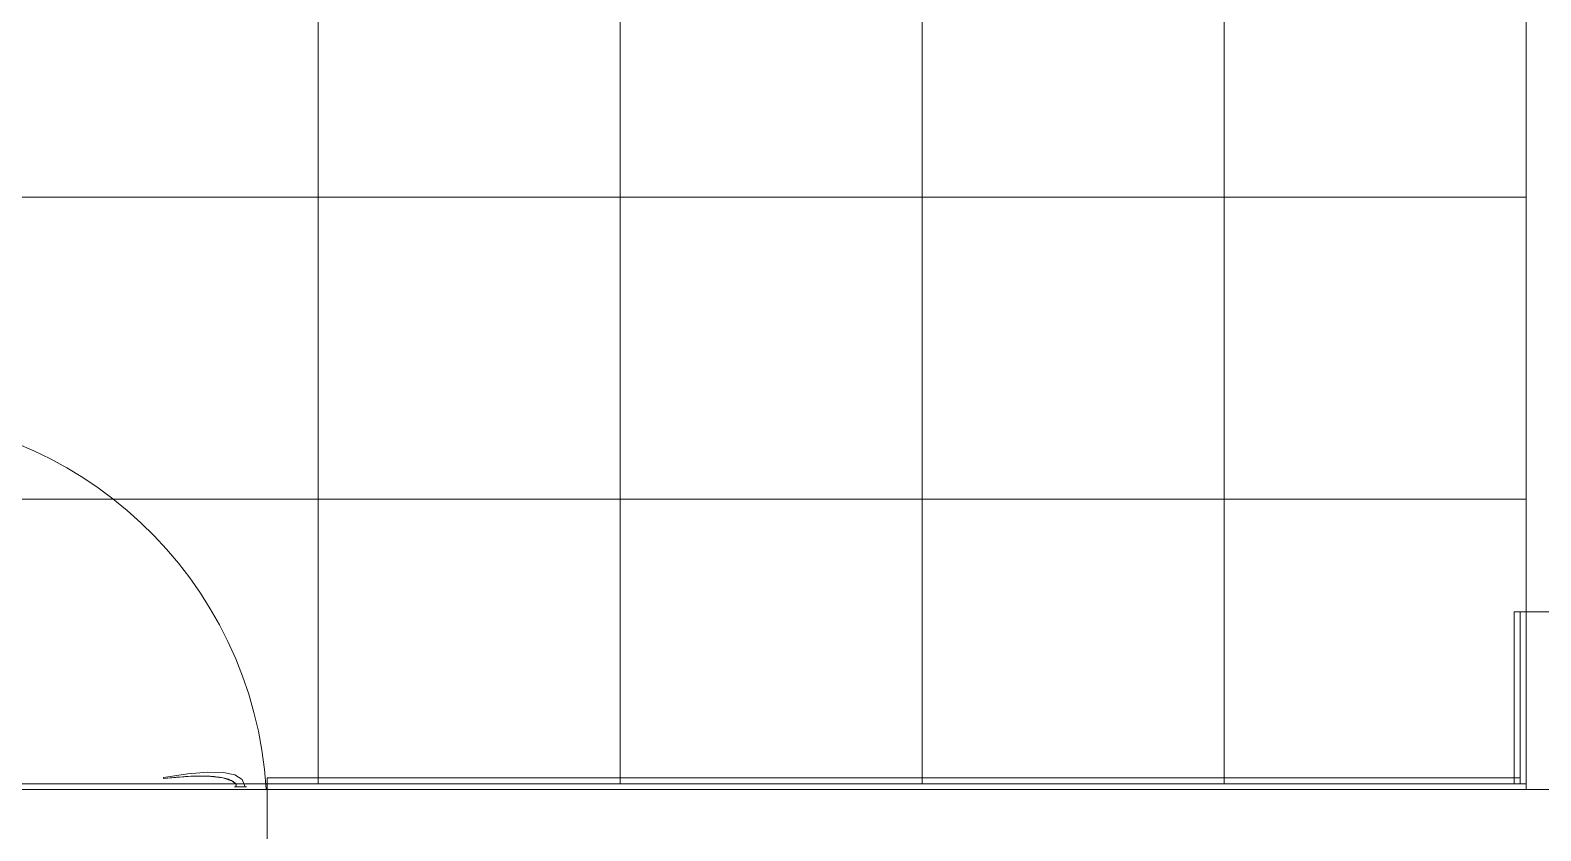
# Model space of a CAD drawing. Header units: metres. Extents: x 3856 to 4207, y -1118 to -691.
# Drawn here: x 3952.356 to 3954.907, y -974.997 to -973.645 of the extents above; entities that cross this region are included whole.
import ezdxf

# ---------------------------------------------------------------- set-up
doc = ezdxf.new("R2010")
doc.units = ezdxf.units.M
for name, color, linetype, lineweight in [('Common Edges', 7, 'Continuous', 9), ('Doors', 7, 'Continuous', 9), ('Floors', 7, 'Continuous', 9), ('Surface Pattern', 7, 'Continuous', 9), ('Walls', 7, 'Continuous', 9)]:
    doc.layers.add(name, color=color, linetype=linetype, lineweight=lineweight)
doc.layers.add('ROA-E00-URB-A101-MASTER_PLAN cambio estaciomientos_dwg', color=7, linetype='Continuous', lineweight=9, true_color=0x767676)

# ---------------------------------------------------------------- blocks, each defined once
blk = doc.blocks.new('Puerta metalica en rejilla - 0_70 x2_10 cm-V175-IMPLANTACIÓN - KIT COMERCIAL')
at = {"layer": 'Doors'}
for p, q in [((-0.325, 0.6835), (-0.285, 0.6835)), ((-0.325, 0.05), (-0.325, 0.6835)), ((-0.285, 0.6835), (-0.285, 0.05)), ((0.3, 0.055), (0.295, 0.055)), ((0.3, 0.055), (0.295, 0.055)), ((0.3, 0.055), (0.31, 0.055)), ((0.31, 0.055), (0.3, 0.055)), ((0.315, 0.055), (0.31, 0.055)), ((0.315, 0.055), (0.31, 0.055))]:
    blk.add_line(p, q, dxfattribs=at)
at = {"layer": 'Doors', "flags": 128}
for points in [[(0.1751, 0.0706), (0.2162, 0.0766), (0.25, 0.0794), (0.2764, 0.0789), (0.2957, 0.075), (0.3082, 0.0673), (0.313, 0.055)], [(0.313, 0.055), (0.3082, 0.0673), (0.2957, 0.075), (0.2764, 0.0789), (0.25, 0.0794), (0.2162, 0.0766), (0.1751, 0.0706)], [(0.1751, 0.0706), (0.2162, 0.0766), (0.25, 0.0794), (0.2764, 0.0789), (0.2957, 0.075), (0.3082, 0.0673), (0.313, 0.055)], [(0.313, 0.055), (0.3082, 0.0673), (0.2957, 0.075), (0.2764, 0.0789), (0.25, 0.0794), (0.2162, 0.0766), (0.1751, 0.0706)], [(0.1751, 0.0706), (0.2162, 0.0766), (0.25, 0.0794), (0.2764, 0.0789), (0.2957, 0.075), (0.3082, 0.0673), (0.313, 0.055)], [(0.313, 0.055), (0.3082, 0.0673), (0.2957, 0.075), (0.2764, 0.0789), (0.25, 0.0794), (0.2162, 0.0766), (0.1751, 0.0706)], [(0.1751, 0.0706), (0.1751, 0.0706), (0.1751, 0.0705), (0.1751, 0.0703), (0.1751, 0.0701), (0.1752, 0.0699), (0.1752, 0.0696), (0.1753, 0.0693), (0.1753, 0.0691), (0.1753, 0.0689), (0.1754, 0.0687), (0.1754, 0.0687), (0.1754, 0.0686)], [(0.1754, 0.0686), (0.1754, 0.0687), (0.1754, 0.0687), (0.1753, 0.0689), (0.1753, 0.0691), (0.1753, 0.0693), (0.1752, 0.0696), (0.1752, 0.0699), (0.1751, 0.0701), (0.1751, 0.0703), (0.1751, 0.0705), (0.1751, 0.0706), (0.1751, 0.0706)], [(0.297, 0.055), (0.2977, 0.0586), (0.2916, 0.0645), (0.2754, 0.0699), (0.2501, 0.0727), (0.2167, 0.0723), (0.1754, 0.0686)], [(0.1754, 0.0686), (0.2167, 0.0723), (0.2501, 0.0727), (0.2754, 0.0699), (0.2916, 0.0645), (0.2977, 0.0586), (0.297, 0.055)], [(0.297, 0.055), (0.2973, 0.055), (0.2981, 0.055), (0.2994, 0.055), (0.301, 0.055), (0.303, 0.055), (0.305, 0.055), (0.3071, 0.055), (0.309, 0.055), (0.3107, 0.055), (0.312, 0.055), (0.3128, 0.055), (0.313, 0.055)], [(0.313, 0.055), (0.3128, 0.055), (0.312, 0.055), (0.3107, 0.055), (0.309, 0.055), (0.3071, 0.055), (0.305, 0.055), (0.303, 0.055), (0.301, 0.055), (0.2994, 0.055), (0.2981, 0.055), (0.2973, 0.055), (0.297, 0.055)]]:
    blk.add_lwpolyline(points, dxfattribs=at)
at = {"layer": 'Doors'}
blk.add_arc((-0.325, 0.0085), 0.675, 3.6217, 90, dxfattribs=at)
blk.add_open_spline([(0.297, 0.055), (0.2972, 0.0554), (0.2974, 0.0558), (0.2976, 0.0564), (0.2977, 0.0569), (0.2979, 0.0576), (0.2977, 0.0586), (0.2972, 0.0598), (0.2956, 0.0618), (0.2921, 0.0645), (0.2851, 0.0676), (0.2727, 0.0709), (0.2515, 0.0732), (0.218, 0.0728), (0.1904, 0.0704), (0.1754, 0.0686)], degree=3, knots=[0, 0, 0, 0, 0.041667, 0.0625, 0.083333, 0.125, 0.166667, 0.208333, 0.25, 0.333333, 0.416667, 0.5, 0.666667, 0.833333, 1, 1, 1, 1], dxfattribs=at)
blk.add_open_spline([(0.297, 0.055), (0.2972, 0.0554), (0.2974, 0.0558), (0.2976, 0.0564), (0.2977, 0.0569), (0.2979, 0.0576), (0.2977, 0.0586), (0.2972, 0.0598), (0.2956, 0.0618), (0.2921, 0.0645), (0.2851, 0.0676), (0.2727, 0.0709), (0.2515, 0.0732), (0.218, 0.0728), (0.1904, 0.0704), (0.1754, 0.0686)], degree=3, knots=[0, 0, 0, 0, 0.041667, 0.0625, 0.083333, 0.125, 0.166667, 0.208333, 0.25, 0.333333, 0.416667, 0.5, 0.666667, 0.833333, 1, 1, 1, 1], dxfattribs=at)
blk = doc.blocks.new('EDIFICIO TIPO A_rvt-6-IMPLANTACIÓN - KIT COMERCIAL')
at = {"layer": 'Surface Pattern', "true_color": 0x808080}
h = blk.add_hatch(dxfattribs=at)
h.set_pattern_fill('FP_119', color=8, style=0, pattern_type=2)
h.set_pattern_definition([(90, (3954.882, -1039.717), (-0.51, 3e-17), []), (180, (3954.882, -1039.717), (-6e-17, -0.51), [])])
h.paths.add_polyline_path([(3954.8818, -974.9173), (3954.8818, -970.7173), (3954.8218, -970.7173), (3954.8218, -969.0673), (3954.8818, -969.0673), (3954.8818, -968.8273), (3953.6814, -968.8273), (3953.6718, -973.5773), (3953.5918, -973.5773), (3953.5918, -973.5273), (3952.4818, -973.5273), (3952.4818, -971.6023), (3952.2318, -971.6023), (3952.2215, -972.7023), (3952.1893, -972.7173), (3952.2318, -972.7173), (3952.2215, -972.7423), (3952.1118, -972.7535), (3952.0574, -972.9923), (3952.2318, -972.9923), (3952.2318, -973.0173), (3952.0476, -973.0173), (3951.9237, -973.5273), (3951.8882, -973.5273), (3951.6504, -973.0173), (3951.6458, -973.0073), (3951.6318, -973.0023), (3951.6388, -972.9923), (3951.5222, -972.7423), (3951.5175, -972.7323), (3951.5035, -972.7273), (3951.5105, -972.7173), (3951.352, -972.3773), (3951.3398, -972.4423), (3951.372, -972.4423), (3951.372, -972.4673), (3951.3301, -972.4673), (3951.273, -972.7173), (3951.372, -972.7173), (3951.372, -972.7423), (3951.2633, -972.7423), (3951.2062, -972.9923), (3951.372, -972.9923), (3951.372, -973.0173), (3951.1964, -973.0173), (3951.1518, -973.2012), (3951.0318, -973.2523), (3951.0322, -968.8273), (3949.8318, -968.8273), (3949.8318, -969.0673), (3949.8918, -969.0673), (3949.8901, -970.7173), (3949.8318, -970.7173), (3949.8318, -974.9173), (3954.6139, -974.9173)])
at = {"layer": 'Floors'}
for p, q in [((3954.8818, -974.9173), (3954.8818, -974.6273)), ((3949.8318, -974.9173), (3954.8818, -974.9173))]:
    blk.add_line(p, q, dxfattribs=at)
at = {"layer": 'Walls'}
for p, q in [((3954.8818, -974.6273), (3954.8818, -973.6273)), ((3954.8618, -974.6273), (3954.8618, -974.9173)), ((3954.8618, -974.9173), (3954.8618, -974.6273)), ((3954.8618, -974.6273), (3954.8718, -974.6273)), ((3954.8718, -974.6273), (3954.8618, -974.6273)), ((3954.8718, -974.6273), (3954.8718, -974.9073)), ((3954.8718, -974.9173), (3954.8718, -974.6273)), ((3954.8718, -974.6273), (3954.8818, -974.6273)), ((3954.8818, -974.6273), (3954.8718, -974.6273)), ((3954.8718, -974.6273), (3954.8718, -974.9173)), ((3954.8718, -974.9173), (3954.8718, -974.6273)), ((3954.9818, -974.6273), (3954.8818, -974.6273)), ((3954.8818, -974.6273), (3954.8818, -974.9173)), ((3954.8818, -974.9173), (3954.8818, -974.6273)), ((3954.8718, -974.9073), (3952.7559, -974.9073)), ((3952.7559, -974.9073), (3954.8718, -974.9073)), ((3952.7559, -974.9173), (3952.7559, -974.9073)), ((3952.7559, -974.9173), (3952.7559, -974.9073)), ((3952.7559, -974.9173), (3954.8818, -974.9173)), ((3952.7559, -974.9273), (3952.7559, -974.9173)), ((3952.7559, -974.9273), (3952.7559, -974.9173)), ((3954.8718, -974.9173), (3952.7559, -974.9173)), ((3952.7559, -974.9173), (3954.8718, -974.9173)), ((3954.8718, -974.9173), (3954.8618, -974.9173)), ((3954.8618, -974.9173), (3954.8718, -974.9173)), ((3954.8718, -974.9173), (3954.8718, -974.9073)), ((3954.8818, -974.9173), (3954.8718, -974.9173)), ((3954.8818, -974.9173), (3954.8718, -974.9173)), ((3954.8818, -974.9173), (3954.8818, -974.9273)), ((3954.8818, -974.9273), (3954.8818, -974.9173)), ((3952.0559, -974.9273), (3952.7559, -974.9273)), ((3954.8818, -974.9273), (3952.7559, -974.9273)), ((3952.7559, -974.9273), (3954.8818, -974.9273)), ((3952.7559, -975.0273), (3952.7559, -974.9273))]:
    blk.add_line(p, q, dxfattribs=at)
at = {"layer": 'Doors', "lineweight": 9}
blk.add_blockref('Puerta metalica en rejilla - 0_70 x2_10 cm-V175-IMPLANTACIÓN - KIT COMERCIAL', (3952.4059, -974.9773), dxfattribs=at)
blk = doc.blocks.new('ROA-E00-URB-A101-MASTER_PLAN cambio estaciomientos_dwg_Puerta metalica en rejilla - 0_70 x2_40 cm-V188-Master Plan - Etapa 1-V583-IMPLANTACIÓN - KIT COMERCIAL')
at = {"layer": 'Doors'}
blk.add_line((0.2977, 0.0586), (0.297, 0.055), dxfattribs=at)
at = {"layer": 'Doors', "flags": 128}
blk.add_lwpolyline([(0.295, 0.055), (0.3, 0.055), (0.31, 0.055), (0.315, 0.055), (0.31, 0.055), (0.3, 0.055)], close=True, dxfattribs=at)
blk.add_lwpolyline([(0.297, 0.055), (0.2973, 0.055), (0.2981, 0.055), (0.2994, 0.055), (0.301, 0.055), (0.303, 0.055), (0.305, 0.055), (0.3071, 0.055), (0.309, 0.055), (0.3107, 0.055), (0.312, 0.055), (0.3128, 0.055), (0.313, 0.055), (0.3128, 0.055), (0.312, 0.055), (0.3107, 0.055), (0.309, 0.055), (0.3071, 0.055), (0.305, 0.055), (0.303, 0.055), (0.301, 0.055), (0.2994, 0.055), (0.2981, 0.055), (0.2973, 0.055), (0.297, 0.055), (0.2977, 0.0586)], dxfattribs=at)
blk = doc.blocks.new('ROA-E00-URB-A101-MASTER_PLAN cambio estaciomientos_dwg_ROA-E01-ARQ-R23_rvt-6-Master Plan - Etapa 1-7986604-IMPLANTACIÓN - KIT COMERCIAL')
at = {"layer": 'Walls', "flags": 128}
blk.add_lwpolyline([(974.9173, 3952.7559), (974.9273, 3952.7559), (974.9273, 3954.8818), (974.9173, 3954.8818)], dxfattribs=at)
at = {"rotation": 89.99999999999946}
blk.add_blockref('ROA-E00-URB-A101-MASTER_PLAN cambio estaciomientos_dwg_Puerta metalica en rejilla - 0_70 x2_40 cm-V188-Master Plan - Etapa 1-V583-IMPLANTACIÓN - KIT COMERCIAL', (974.9773, 3952.4059), dxfattribs=at)
blk = doc.blocks.new('ROA-E00-URB-A101-MASTER_PLAN cambio estaciomientos_dwg_ROA-E01-EST-R23_rvt-6-Master Plan - Etapa 1-7986868-IMPLANTACIÓN - KIT COMERCIAL')
at = {"layer": 'Common Edges'}
blk.add_line((974.9273, 3954.8818), (974.9273, 3954.9818), dxfattribs=at)
at = {"layer": 'Walls'}
blk.add_line((974.9273, 3954.8818), (974.9273, 3952.7559), dxfattribs=at)
blk = doc.blocks.new('ROA-E00-URB-A101-MASTER_PLAN cambio estaciomientos_dwg-7942325-IMPLANTACIÓN - KIT COMERCIAL')
for name in ['ROA-E00-URB-A101-MASTER_PLAN cambio estaciomientos_dwg_ROA-E01-EST-R23_rvt-6-Master Plan - Etapa 1-7986868-IMPLANTACIÓN - KIT COMERCIAL', 'ROA-E00-URB-A101-MASTER_PLAN cambio estaciomientos_dwg_ROA-E01-ARQ-R23_rvt-6-Master Plan - Etapa 1-7986604-IMPLANTACIÓN - KIT COMERCIAL']:
    blk.add_blockref(name, (0, 0))

msp = doc.modelspace()

# ---------------------------------------------------------------- block references
at = {"lineweight": 5}
msp.add_blockref('EDIFICIO TIPO A_rvt-6-IMPLANTACIÓN - KIT COMERCIAL', (0, 0), dxfattribs=at)
at = {"layer": 'ROA-E00-URB-A101-MASTER_PLAN cambio estaciomientos_dwg', "color": 7, "rotation": 269.9999999999999}
msp.add_blockref('ROA-E00-URB-A101-MASTER_PLAN cambio estaciomientos_dwg-7942325-IMPLANTACIÓN - KIT COMERCIAL', (0, 0), dxfattribs=at)

doc.saveas('drawing.dxf')
